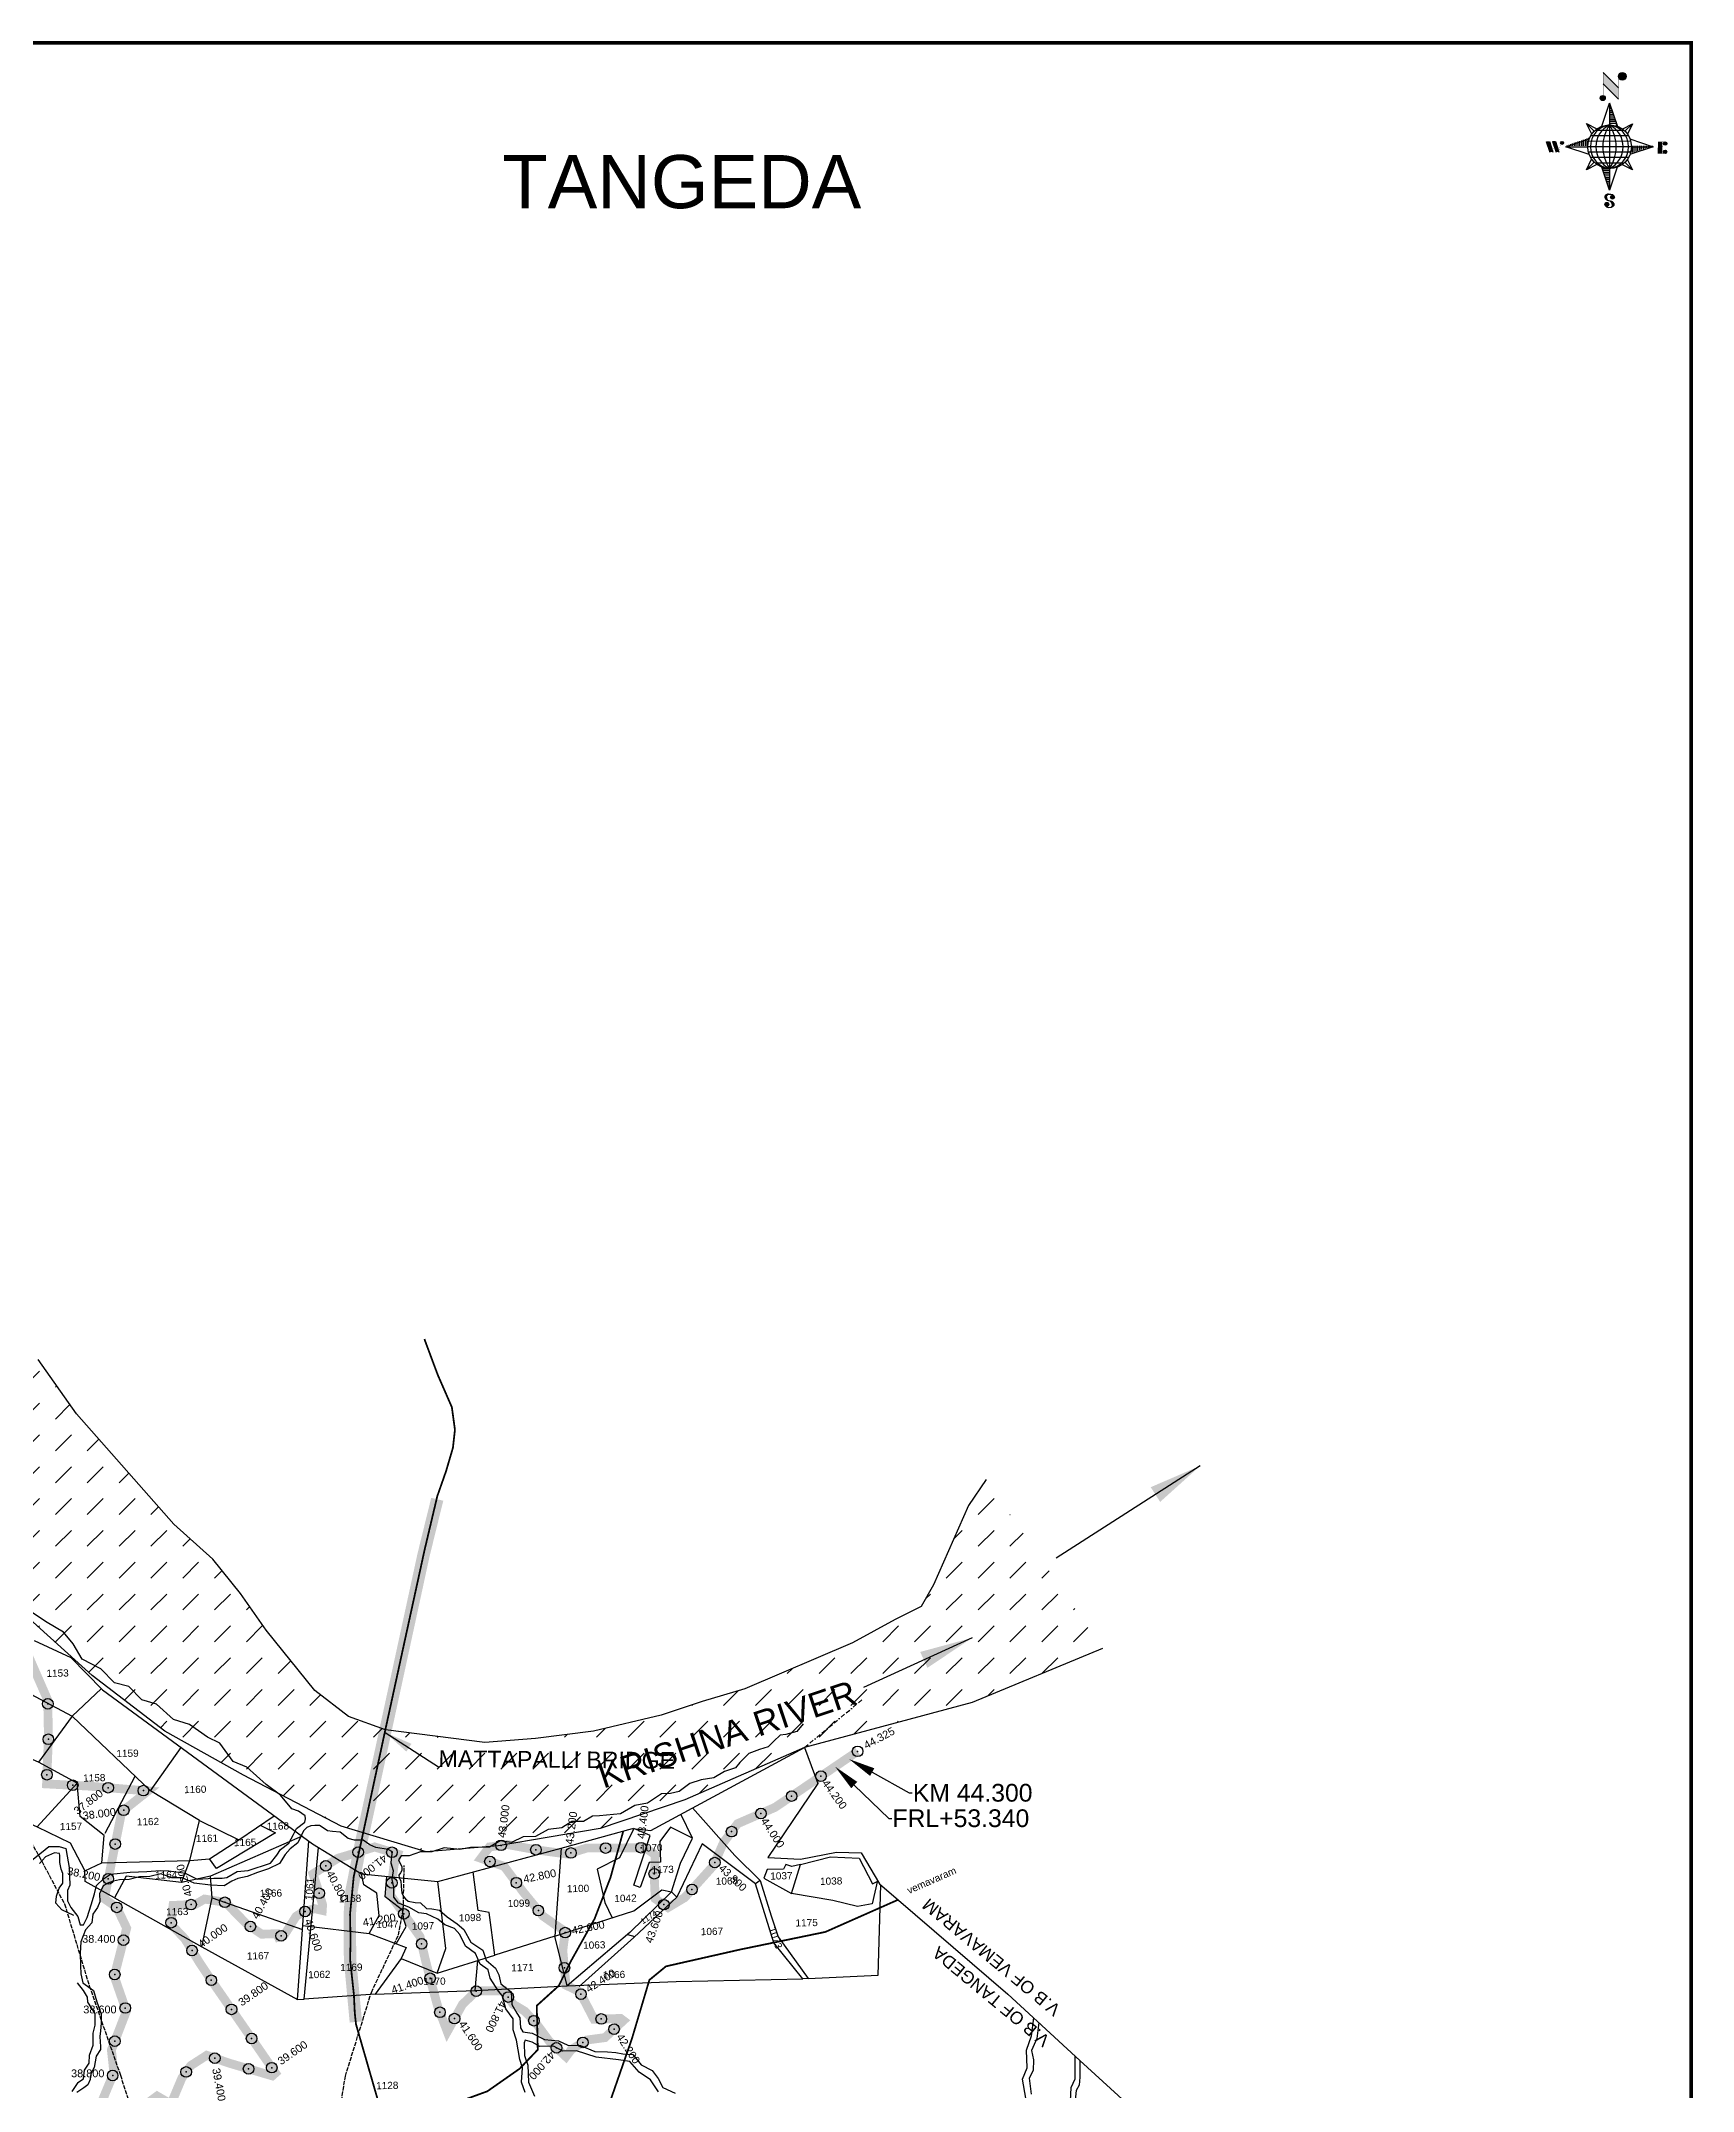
# Model space of a CAD drawing. Header units: millimetres. Extents: x 364796 to 377572, y 1836794 to 1850679.
# Drawn here: x 372909 to 377572, y 1844893 to 1850679 of the extents above; entities that cross this region are included whole.
import ezdxf
from ezdxf import colors
from ezdxf.entities.mleader import LeaderData, LeaderLine
from ezdxf.enums import TextEntityAlignment as Align
from ezdxf.math import Vec2, Vec3

# ---------------------------------------------------------------- set-up
doc = ezdxf.new("R2010")
doc.units = ezdxf.units.MM
doc.header["$PDMODE"] = 32
doc.header["$PDSIZE"] = 30
doc.linetypes.add('ACAD_ISO02W100', pattern=[15, 12, -3])
doc.linetypes.add('BORDER', pattern=[44.45, 12.7, -6.35, 12.7, -6.35, 0, -6.35])
doc.layers.add('BND', color=6, linetype='BORDER', lineweight=30)
for name, color, linetype in [('bord', 1, 'Continuous'), ('CARTTRCK', 31, 'ACAD_ISO02W100'), ('CSMark', 72, 'Continuous'), ('FRL', 3, 'Continuous'), ('NALA', 4, 'Continuous'), ('ROADS', 50, 'Continuous'), ('SY.AREA', 7, 'Continuous'), ('TEXT', 7, 'Continuous')]:
    doc.layers.add(name, color=color, linetype=linetype)
doc.styles.get("Standard").update_dxf_attribs({"font": 'arial.ttf', "height": 2.5})
doc.dimstyles.get("Standard").update_dxf_attribs({"dimtxt": 0.18, "dimasz": 0.18, "dimexe": 0.18, "dimexo": 0.0625, "dimgap": 0.09, "dimtad": 0, "dimtih": 1, "dimtoh": 1, "dimdec": 4, "dimzin": 0, "dimdsep": 46, "dimtxsty": 'Standard', "dimcen": 0.09, "dimadec": 0, "dimazin": 0, "dimtfac": 1, "dimtdec": 4, "dimtofl": 0, "dimtmove": 0, "dimatfit": 3, "dimfxl": 1, "dimtolj": 1, "dimtzin": 0, "dimarcsym": 0})
pattern_1 = [(267.297113149, (-8720374.938, 50637915.138), (10.5367255337, -0.497431438), [])]
pattern_2 = [(357.297113149, (-8720374.938, 50637915.138), (0.497431438, 10.5367255337), [])]

# ---------------------------------------------------------------- blocks, each defined once
blk = doc.blocks.new('*X11')
at = {"color": 0, "linetype": 'Continuous'}
for p, q in [((6321.6, 240.5), (6322.3, 241.2)), ((6321.6, 240.3), (6322.3, 241)), ((6321.6, 240.1), (6322.3, 240.8)), ((6321.6, 239.9), (6322.4, 240.7)), ((6321.6, 239.8), (6322.4, 240.6)), ((6321.6, 239.6), (6322.5, 240.5)), ((6321.6, 239.4), (6322.5, 240.3)), ((6321.6, 239.2), (6322.6, 240.2)), ((6321.7, 239.1), (6322.6, 240.1)), ((6321.8, 240.8), (6322.4, 241.4)), ((6321.8, 239), (6322.7, 240)), ((6321.8, 239), (6322.8, 239.9)), ((6321.9, 238.9), (6322.9, 239.8)), ((6322, 238.8), (6323, 239.7)), ((6322.1, 241.3), (6322.4, 241.6)), ((6322.1, 238.7), (6323.1, 239.6)), ((6322.2, 238.6), (6323.1, 239.6)), ((6322.3, 238.5), (6323.2, 239.5)), ((6322.4, 238.5), (6323.3, 239.4)), ((6322.5, 238.4), (6323.4, 239.3)), ((6322.7, 238.4), (6323.6, 239.3)), ((6322.8, 238.3), (6323.7, 239.2)), ((6322.9, 238.3), (6323.8, 239.1)), ((6323.1, 238.2), (6323.9, 239.1)), ((6323.2, 238.2), (6324, 239)), ((6323.3, 238.2), (6324.2, 239)), ((6323.5, 238.1), (6324.3, 238.9)), ((6323.7, 238.1), (6324.4, 238.9)), ((6323.8, 238.1), (6324.6, 238.8)), ((6324.1, 238.2), (6324.7, 238.8)), ((6324.3, 238.3), (6324.9, 238.8)), ((6324.6, 238.3), (6325.1, 238.8)), ((6324.8, 238.4), (6325.2, 238.8)), ((6325.1, 238.5), (6325.4, 238.8)), ((6325.4, 238.6), (6325.6, 238.8))]:
    blk.add_line(p, q, dxfattribs=at)
blk = doc.blocks.new('*X10')
at = {"color": 0, "linetype": 'Continuous'}
for p, q in [((6324.4, 240.3), (6324.5, 240.4)), ((6324.6, 240.3), (6324.8, 240.5)), ((6324.7, 240.2), (6325, 240.5)), ((6324.8, 240.2), (6325.2, 240.6)), ((6325, 240.1), (6325.5, 240.6)), ((6325.1, 240.1), (6325.6, 240.6)), ((6325.2, 240), (6325.8, 240.6)), ((6325.3, 240), (6326, 240.6)), ((6325.4, 239.9), (6326.1, 240.6)), ((6325.5, 239.8), (6326.2, 240.5)), ((6325.6, 239.8), (6326.3, 240.5)), ((6325.7, 239.7), (6326.5, 240.4)), ((6325.9, 239.6), (6326.6, 240.3)), ((6326, 239.5), (6326.7, 240.3)), ((6326, 239.4), (6326.8, 240.2)), ((6326.1, 239.3), (6327, 240.2)), ((6326.2, 239.3), (6327.1, 240.1)), ((6326.3, 239.2), (6327.1, 240)), ((6326.4, 239.1), (6327.2, 239.9)), ((6326.5, 239), (6327.3, 239.8)), ((6326.5, 238.9), (6327.4, 239.7)), ((6326.6, 238.8), (6327.5, 239.6)), ((6326.7, 238.7), (6327.5, 239.5)), ((6326.8, 238.6), (6327.6, 239.4)), ((6326.8, 238.5), (6327.7, 239.3)), ((6326.8, 236.5), (6327.4, 237)), ((6326.9, 238.3), (6327.8, 239.2)), ((6326.9, 238.2), (6327.9, 239.1)), ((6326.9, 236.8), (6327.6, 237.4)), ((6327, 238.1), (6327.8, 239)), ((6327, 237.9), (6327.8, 238.8)), ((6327, 237.8), (6327.8, 238.6)), ((6327, 237.6), (6327.8, 238.4)), ((6327, 237.4), (6327.8, 238.2)), ((6327, 237.3), (6327.8, 238)), ((6327, 237.1), (6327.8, 237.9))]:
    blk.add_line(p, q, dxfattribs=at)
blk = doc.blocks.new('H')
at = {"layer": 'bord', "extrusion": (0.000427885, 0.004792, 0.999988)}
h = blk.add_hatch(dxfattribs=at)
h.set_pattern_fill('LINE', color=8, scale=84.387686, angle=-2.7029, style=0)
h.set_pattern_definition(pattern_2)
h.paths.add_polyline_path([(-492, 786, -0.090992), (-448, 775), (-486, 912)])
h = blk.add_hatch(dxfattribs=at)
h.set_pattern_fill('LINE', color=8, scale=84.387686, angle=-92.7029, style=0)
h.set_pattern_definition(pattern_1)
h.paths.add_polyline_path([(-625, 665, -0.090992), (-615, 710), (-751, 671)])
h = blk.add_hatch(dxfattribs=at)
h.set_pattern_fill('LINE', color=8, scale=84.387686, angle=-92.7029, style=0)
h.set_pattern_definition(pattern_1)
h.paths.add_polyline_path([(-246, 647), (-372, 653, -0.090992), (-382, 609)])
h = blk.add_hatch(dxfattribs=at)
h.set_pattern_fill('LINE', color=8, scale=84.387686, angle=-2.7029, style=0)
h.set_pattern_definition(pattern_2)
h.paths.add_polyline_path([(-504, 533, -0.090992), (-549, 543), (-510, 406)])
for p, q in [((-516, 1087, -1217), (-432, 994, -1217)), ((-519, 1020, -1217), (-435, 927, -1216)), ((-538, 774, -1216), (-487, 906, -1216)), ((-487, 906, -1216), (-493, 780, -1216)), ((-487, 906, -1216), (-448, 769, -1216)), ((-627, 794, -1216), (-567, 760, -1216)), ((-627, 794, -1216), (-584, 747, -1215)), ((-599, 731, -1215), (-627, 794, -1216)), ((-421, 753, -1216), (-359, 781, -1216)), ((-359, 781, -1216), (-405, 739, -1216)), ((-359, 781, -1216), (-392, 721, -1215)), ((-865, 701, -1215), (-847, 638, -1215)), ((-847, 700, -1215), (-829, 637, -1215)), ((-829, 699, -1215), (-811, 636, -1215)), ((-829, 699, -1215), (-811, 698, -1215)), ((-811, 698, -1215), (-794, 635, -1215)), ((-752, 665, -1215), (-615, 704, -1215)), ((-752, 665, -1215), (-625, 659, -1215)), ((-619, 614, -1215), (-752, 665, -1215)), ((-246, 641, -1215), (-383, 603, -1215)), ((-379, 693, -1215), (-246, 641, -1215)), ((-373, 647, -1215), (-246, 641, -1215)), ((-213, 669, -1215), (-217, 601, -1215)), ((-197, 600, -1215), (-194, 668, -1215)), ((-639, 526, -1214), (-606, 585, -1215)), ((-639, 526, -1214), (-593, 568, -1215)), ((-577, 553, -1215), (-639, 526, -1214)), ((-511, 400, -1214), (-549, 537, -1214)), ((-460, 533, -1215), (-511, 400, -1214)), ((-505, 527, -1214), (-511, 400, -1214)), ((-371, 513, -1214), (-431, 546, -1215)), ((-371, 513, -1214), (-414, 560, -1215)), ((-399, 576, -1215), (-371, 513, -1214))]:
    blk.add_line(p, q, dxfattribs=at)
at = {"layer": 'bord', "color": 8, "linetype": 'ByBlock', "extrusion": (0.000427885, 0.004792, 0.999988)}
for p, q in [((-386, 711, -1215), (-605, 722, -1215)), ((-411, 744, -1216), (-578, 752, -1216)), ((-493, 780, -1216), (-505, 527, -1214)), ((-373, 647, -1215), (-625, 659, -1215)), ((-378, 616, -1215), (-623, 628, -1215)), ((-375, 679, -1215), (-620, 691, -1215)), ((-392, 585, -1215), (-611, 595, -1215)), ((-420, 555, -1215), (-587, 562, -1215))]:
    blk.add_line(p, q, dxfattribs=at)
at = {"layer": 'bord', "extrusion": (0.000427885, 0.004792, 0.999988), "elevation": -1212}
for points, const_width in [([(-522, 960), (-516, 1093)], 1.61), ([(-434, 933), (-428, 1066)], 1.61), ([(-870, 707), (-846, 706)], 0.642), ([(-829, 643), (-855, 644)], 0.642), ([(-829, 643), (-821, 678)], 0.642), ([(-811, 642), (-784, 641)], 0.642), ([(-793, 641), (-782, 694)], 0.642), ([(-177, 605), (-226, 607)], 0.706), ([(-223, 676), (-174, 673)], 0.706), ([(-195, 645), (-185, 644)], 0.706)]:
    blk.add_lwpolyline(points, dxfattribs=dict(at, const_width=const_width))
for points, const_width in [([(-414, 1073, 1), (-398, 1058, 1)], 22.3), ([(-530, 950, 1), (-520, 939, 1)], 14.8), ([(-776, 697, 1), (-769, 690, 1)], 8.9), ([(-180, 618, 1), (-173, 611, 1)], 9.79), ([(-178, 667, 1), (-171, 660, 1)], 9.79), ([(-490, 362, 1), (-498, 369, 1)], 11.1), ([(-525, 322, 1), (-533, 329, 1)], 11.1)]:
    blk.add_lwpolyline(points, format="xyb", close=True, dxfattribs=dict(at, const_width=const_width))
for points in [[(-537, 317), (-531, 310), (-520, 307), (-505, 307), (-494, 310), (-486, 318), (-487, 326), (-491, 333), (-494, 336), (-503, 341), (-522, 347), (-530, 352), (-534, 355), (-537, 363), (-537, 373), (-530, 381), (-520, 384), (-504, 384), (-493, 380), (-487, 373)], [(-522, 348), (-526, 354), (-528, 361), (-528, 371), (-526, 375), (-521, 381), (-515, 384)], [(-505, 307), (-499, 312), (-497, 319), (-497, 327), (-501, 335), (-509, 343)]]:
    blk.add_lwpolyline(points, dxfattribs=at)
at = {"layer": 'bord', "extrusion": (0.000427885, 0.004792, 0.999988)}
for centre, radius in [((-406, 1065, -1212), 22.3), ((-525, 944, -1212), 14.8), ((-498, 659, -1212), 127), ((-773, 694, -1212), 8.9), ((-177, 615, -1212), 9.79), ((-174, 663, -1212), 9.79), ((-494, 365, -1212), 11.1), ((-529, 325, -1212), 11.1)]:
    blk.add_circle(centre, radius, dxfattribs=at)
at = {"layer": 'bord', "color": 8, "linetype": 'ByBlock', "extrusion": (0.000427885, 0.004792, 0.999988)}
for centre, radius, start, end in [((-482, 658, -1212), 128, 94.9254, 259.6691), ((-437, 656, -1212), 141, 113.2864, 241.308), ((-316, 651, -1212), 222, 142.5892, 212.0053), ((-560, 662, -1212), 141, 293.2864, 61.308), ((-681, 668, -1212), 222, 322.5892, 32.0053), ((-515, 660, -1212), 128, 274.9254, 79.6691)]:
    blk.add_arc(centre, radius, start, end, dxfattribs=at)
at = {"layer": 'bord', "extrusion": (0.000427885, 0.004792, 0.999988)}
for points in [[(-516, 1093, -1212), (-431, 1000, -1212), (-519, 1026, -1212), (-434, 933, -1212)], [(-864, 707, -1212), (-846, 706, -1212), (-846, 644, -1212), (-829, 643, -1212)], [(-829, 705, -1212), (-811, 704, -1212), (-811, 642, -1212), (-793, 641, -1212)], [(-193, 674, -1212), (-197, 606, -1212), (-213, 675, -1212), (-216, 607, -1212)]]:
    blk.add_solid(points, dxfattribs=at)
at = {"layer": 'bord', "extrusion": (0.000427885, 0.004792, 0.999988), "xscale": 7.977342409717546, "yscale": 7.977342408231451, "zscale": 7.977342408476333, "rotation": 138.0840426661453}
for name, p in [('*X10', (38301, -31929, -1212)), ('*X11', (38314, -31951, -1212))]:
    blk.add_blockref(name, p, dxfattribs=at)

msp = doc.modelspace()

# ---------------------------------------------------------------- hatches: boundary and pattern name
h = msp.add_hatch()
h.set_pattern_fill('DASH,_O', color=4, scale=20, angle=45)
h.set_pattern_definition([(45, (0, 0), (7e-15, 89.8025612), [63.5, -63.5])])
h.paths.add_polyline_path([(368928.9, 1850248.2), (369074.7, 1849883.1), (369389.2, 1850008.7), (369588.7, 1850036.9), (369888.9, 1850054.2), (370056.2, 1850015.8), (370500.8, 1849986.4), (370760.6, 1849858.5), (370998.4, 1849726.3), (371143.5, 1849582), (371265.2, 1849377), (371303, 1849010.8), (371440.3, 1848548.1), (371518.2, 1848014), (371609.4, 1847658), (371832.6, 1847472.2), (372158.3, 1847071.2), (372338.4, 1846857.5), (372543.7, 1846547.9), (372690.6, 1846393.3), (373054, 1846066.4), (373259, 1845909.1), (373481, 1845784.8), (373756.3, 1845640.9), (373996.6, 1845568.4), (374200, 1845585.5), (374487.4, 1845634.4), (374726.7, 1845715.3), (375064.6, 1845862.9), (375537.5, 1845990.1), (375905.4, 1846141.8), (375577, 1846618.8), (375526.7, 1846545.7), (375428.1, 1846321.7), (375393.9, 1846260.6), (375319.8, 1846223.6), (375200.2, 1846158.1), (374896.2, 1846028.1), (374775.1, 1845992.5), (374659.8, 1845954.1), (374468.6, 1845908.4), (374304.7, 1845888.5), (374162.3, 1845877.1), (373881.3, 1845912.8), (373777.3, 1845949.8), (373681.8, 1846023.8), (373544.8, 1846193.8), (373472.2, 1846297.7), (373393.8, 1846394.5), (373284.1, 1846492.6), (373009.7, 1846804.4), (372901.1, 1846958.2), (372766.8, 1847192.8), (372656.1, 1847372.7), (372613, 1847438), (372539.3, 1847503.3), (372387.6, 1847604.7), (372217.7, 1847744.1), (372034, 1847883.4), (371929.6, 1847980.7), (371828.7, 1848173.2), (371715.3, 1848396.9), (371643.8, 1848678.5), (371591.1, 1848840), (371456.5, 1849263.5), (371414.2, 1849498.9), (371312, 1849769.7), (371239, 1849918.9), (371024.5, 1850114.1), (370792.3, 1850318.7), (370617, 1850424.1), (370453.2, 1850451.6), (370045.9, 1850438.7), (369901.1, 1850435.9), (369863.2, 1850432), (369636.1, 1850417.2), (369473.7, 1850396.9), (369263.9, 1850383.4), (369125.1, 1850352.9), (368996.5, 1850292.1)])

# ---------------------------------------------------------------- linework, layer by layer
for points, const_width in [([(364800.9, 1850674), (377567.1, 1850674), (377567.1, 1836799.2), (364800.9, 1836799.2)], 10), ([(377567.1, 1850674), (377085.8, 1850674), (377085.8, 1850151), (377567.1, 1850151)], 0.394)]:
    msp.add_lwpolyline(points, close=True, dxfattribs=dict(const_width=const_width))
at = {"color": 4}
for points in [[(375577, 1846618.8), (375577, 1846618.8), (375526.7, 1846545.7), (375428.1, 1846321.7), (375393.9, 1846260.6), (375319.8, 1846223.6), (375200.2, 1846158.1), (374896.2, 1846028.1), (374775.1, 1845992.5), (374659.8, 1845954.1), (374468.6, 1845908.4), (374304.7, 1845888.5), (374162.3, 1845877.1), (373881.3, 1845912.8), (373777.3, 1845949.8), (373681.8, 1846023.8), (373544.8, 1846193.8), (373472.2, 1846297.7), (373393.8, 1846394.5), (373284.1, 1846492.6), (373009.7, 1846804.4), (372901.1, 1846958.2)], [(375905.4, 1846141.8), (375537.5, 1845990.1), (375064.6, 1845862.9), (374726.7, 1845715.3), (374487.4, 1845634.4), (374200, 1845585.5), (373996.6, 1845568.4), (373756.3, 1845640.9), (373481, 1845784.8), (373259, 1845909.1), (373054, 1846066.4), (372690.6, 1846393.3)]]:
    msp.add_lwpolyline(points, dxfattribs=at)
at = {"linetype": 'Continuous', "const_width": 35}
msp.add_lwpolyline([(373798, 1845088.1), (373781.6, 1845263.5), (373780.7, 1845391.1), (373785.7, 1845457.8), (373809.5, 1845578.8), (373989.1, 1846406.5), (374027.7, 1846563.3)], dxfattribs=at)
for p in [(372928.4, 1845985.9), (372930, 1845885.9), (375214.2, 1845851.9), (372926, 1845786), (372998.9, 1845756.2), (373098.7, 1845749.3), (373198.3, 1845741), (375110.7, 1845781.7), (373142.7, 1845685.6), (375028, 1845725.6), (374858.6, 1845625.3), (374941.4, 1845676.5), (373118.8, 1845590.2), (373804.4, 1845567.5), (373899.9, 1845567), (374207.8, 1845586.6), (374306.3, 1845574.2), (374405, 1845565.1), (374502.9, 1845579), (374602.9, 1845579.9), (373713.1, 1845528.7), (374176.4, 1845541.1), (374640.2, 1845506.4), (374811, 1845538), (373099.2, 1845492.1), (373694.3, 1845451.3), (373899.4, 1845480.9), (374250.9, 1845481.2), (374746.7, 1845462), (373123.1, 1845411.5), (373332.9, 1845419.4), (373428.2, 1845426), (373654.5, 1845400), (373933.2, 1845393.4), (374313, 1845402.8), (374667.2, 1845419.2), (373276.5, 1845368.3), (373500.4, 1845357.6), (374388.6, 1845340.3), (373142.2, 1845318.9), (373335.6, 1845289.8), (373587.2, 1845331.2), (373983.7, 1845308.6), (373117.3, 1845222.1), (374386.5, 1845241), (373390, 1845205.9), (374007.5, 1845211.4), (374137.8, 1845174.9), (374433.4, 1845166.4), (373147.1, 1845127.5), (373446.9, 1845123.7), (374035.3, 1845115.4), (374228.1, 1845158.4), (374076.4, 1845097.5), (374300.5, 1845091.6), (374490.6, 1845096.6), (374526.8, 1845067.8), (373117.7, 1845034.1), (373400, 1844986), (373503.8, 1845041.5), (374364.3, 1845015), (374438.5, 1845030.4), (373111.6, 1844936.9), (373319.1, 1844947), (373495.2, 1844955.7), (373560.6, 1844959.1)]:
    msp.add_point(p)
at = {"layer": 'BND', "linetype": 'ByBlock'}
msp.add_lwpolyline([(372890, 1846165.1), (372993.1, 1846116.9), (373083.3, 1846025.9), (373675.6, 1845590.6), (373813.7, 1845505.8), (374029, 1845484.9), (374377.3, 1845578.8), (374578.8, 1845634.4), (374630.4, 1845628.6), (375064.6, 1845862.9), (375102, 1845761), (374961.2, 1845552.1), (375053.4, 1845547.3), (375154.9, 1845567.4), (375224.2, 1845565), (375275.8, 1845478.4), (375638.5, 1845166.8), (375841.7, 1844979.5), (376036.2, 1844801.1)], dxfattribs=at)
at = {"layer": 'BND'}
msp.add_lwpolyline([(375064.6, 1845862.9), (375226.1, 1845997)], dxfattribs=at)
at = {"layer": 'CARTTRCK'}
for points in [[(371850.6, 1847405), (371808.2, 1847349), (371744.2, 1847238.4), (371751.3, 1847150), (371781.8, 1847007.5), (371866.8, 1846803.5), (371989.8, 1846642.6), (372118.8, 1846521.1), (372246.4, 1846384.2), (372368.7, 1846255.8), (372498.6, 1846121.1), (372602, 1846000.7), (372690.3, 1845864.7), (372820.3, 1845700.6), (372904.3, 1845554.9), (372975.5, 1845421.8), (373045.5, 1845189.9), (373133.3, 1844938.4), (373186.5, 1844772.6), (373227.2, 1844707), (373286.8, 1844638.5), (373306.3, 1844526.4)], [(373606.3, 1844404.8), (373637.1, 1844475.4), (373685.4, 1844677.6), (373750.5, 1844820.5), (373768.3, 1844935.1), (373841.7, 1845171.6), (373918.2, 1845333.5), (373931.9, 1845405.4), (373934.3, 1845529.9)]]:
    msp.add_lwpolyline(points, dxfattribs=at)
at = {"layer": 'FRL', "color": 84}
for points in [[(372865.9, 1846139.1, 25, 25, 0), (372928.2, 1845996.8, 25, 25, 0), (372930.3, 1845893.5, 25, 25, 0), (372925, 1845760, 25, 25, 0), (373041, 1845754, 25, 25, 0), (373211, 1845740, 25, 25, 0), (373137, 1845681, 25, 25, 0), (373088, 1845436, 25, 25, 0), (373123.1, 1845411.5, 25, 25, 0), (373151, 1845353, 25, 25, 0), (373116, 1845217, 25, 25, 0), (373150.3, 1845118.5, 25, 25, 0), (373108, 1845009, 25, 25, 0), (373115, 1844945, 25, 25, 0), (373068, 1844832, 25, 25, 0)], [(373281, 1844868, 25, 25, 0), (373307, 1844930, 25, 25, 0), (373332, 1844965, 25, 25, 0), (373377, 1844994, 25, 25, 0), (373440, 1844972, 25, 25, 0), (373562, 1844936, 25, 25, 0), (373571, 1844944, 25, 25, 0), (373489, 1845063, 25, 25, 0), (373394, 1845200, 25, 25, 0), (373359, 1845252, 25, 25, 0), (373315, 1845323, 25, 25, 0), (373276, 1845364, 25, 25, 0), (373282, 1845417, 25, 25, 0), (373345, 1845420, 25, 25, 0), (373371, 1845435, 25, 25, 0), (373430, 1845425.7, 25, 25, 0), (373488.6, 1845365.6, 25, 25, 0), (373532, 1845336, 25, 25, 0), (373575, 1845337, 25, 25, 0), (373579, 1845328, 25, 25, 0), (373597, 1845335, 25, 25, 0), (373629, 1845386, 25, 25, 0), (373648, 1845398, 25, 25, 0), (373681, 1845408, 25, 25, 0), (373703, 1845403, 25, 25, 0), (373704, 1845419, 25, 25, 0), (373689, 1845469, 25, 25, 0), (373677, 1845506, 25, 25, 0), (373747, 1845550, 25, 25, 0), (373774, 1845558, 25, 25, 0), (373851, 1845582, 25, 25, 0), (373916, 1845562, 25, 25, 0), (373906, 1845532, 25, 25, 0), (373895, 1845447, 25, 25, 0), (373979, 1845329, 25, 25, 0), (373994, 1845264, 25, 25, 0), (374013, 1845190, 25, 25, 0), (374029, 1845132, 25, 25, 0), (374056, 1845061, 25, 25, 0), (374099, 1845138, 25, 25, 0), (374139, 1845176, 25, 25, 0), (374216, 1845176, 25, 25, 0), (374242, 1845138, 25, 25, 0), (374274, 1845119, 25, 25, 0), (374304, 1845088, 25, 25, 0), (374343, 1845035, 25, 25, 0), (374391, 1844990, 25, 25, 0), (374406, 1845010, 25, 25, 0), (374449, 1845037, 25, 25, 0), (374501, 1845044, 25, 25, 0), (374553, 1845092, 25, 25, 0), (374545, 1845098, 25, 25, 0), (374470, 1845096, 25, 25, 0), (374430, 1845173, 25, 25, 0), (374391, 1845192, 25, 25, 0), (374382, 1845290, 25, 25, 0), (374389, 1845343, 25, 25, 0), (374326, 1845387, 25, 25, 0), (374271, 1845454, 25, 25, 0), (374217, 1845527, 25, 25, 0), (374151, 1845550, 25, 25, 0), (374175, 1845582, 25, 25, 0), (374225, 1845589, 25, 25, 0), (374313, 1845573, 25, 25, 0), (374395, 1845562, 25, 25, 0), (374450, 1845579, 25, 25, 0), (374530, 1845579, 25, 25, 0), (374614, 1845580, 25, 25, 0), (374643, 1845560, 25, 25, 0), (374640, 1845502, 25, 25, 0), (374643, 1845436, 25, 25, 0), (374679, 1845411, 25, 25, 0), (374726, 1845439, 25, 25, 0), (374807, 1845529, 25, 25, 0), (374836, 1845595, 25, 25, 0), (374875.4, 1845647.7, 25, 25, 0), (374981.3, 1845693.9, 25, 25, 0), (375110.7, 1845781.7, 25, 25, 0), (375214.2, 1845851.9, 0, 0, 0)], [(373207, 1844857, 25, 25, 0), (373237, 1844879, 25, 25, 0), (373268, 1844861, 25, 25, 0)]]:
    msp.add_lwpolyline(points, format="xyseb", dxfattribs=at)
at = {"layer": 'NALA'}
for points in [[(372883.1, 1845544.9), (372910.6, 1845566.5), (372931.2, 1845583.6), (372960.1, 1845583.4), (372979.5, 1845577.7), (372982.7, 1845555.9), (372988.6, 1845524.5), (372990.7, 1845473.8), (372984, 1845459.6), (372984.4, 1845442.2), (372983.8, 1845429.9), (372993.8, 1845410.9), (373012.8, 1845385.9), (373019.4, 1845362.4), (373029.1, 1845361.8), (373040, 1845383), (373050.6, 1845419.1), (373060.4, 1845450), (373066, 1845472.9), (373085.7, 1845491.7), (373105.6, 1845505.3), (373160.6, 1845510.9), (373207.9, 1845512.8), (373245.5, 1845515.4), (373270.1, 1845514.2), (373298.2, 1845510.5), (373316.6, 1845508.3), (373350.3, 1845491.5), (373396.7, 1845493.5), (373420.3, 1845494), (373433.4, 1845496), (373462.8, 1845512.4), (373494.3, 1845515.8), (373557.5, 1845536.6), (373574.5, 1845558.9), (373585.6, 1845574.9), (373608.8, 1845592.9), (373622.3, 1845616.8), (373630.7, 1845634.5), (373653.9, 1845651.7), (373655.5, 1845661.3), (373655.3, 1845670.1), (373635.7, 1845682.8), (373617.2, 1845689.4), (373585.6, 1845728), (373544.4, 1845758.3), (373490.7, 1845807), (373451.8, 1845823.6), (373413.9, 1845875.3), (373379.3, 1845892), (373328.6, 1845927.6), (373283.6, 1845941.5), (373235.3, 1845985), (373193.9, 1845997.2), (373157.5, 1846034.7), (373117, 1846045.1), (373078.4, 1846084.5), (373025.3, 1846112.2), (372999.8, 1846155.4), (372972.7, 1846188), (372926.6, 1846215.9), (372882.1, 1846244.6)], [(375060.1, 1845930), (375042.9, 1845907.7), (375011.9, 1845899.2), (374995.2, 1845897.8), (374977.9, 1845880.3), (374961.6, 1845864.3), (374936.8, 1845857), (374906.9, 1845845.9), (374882, 1845820.4), (374869.8, 1845805.6), (374838.8, 1845795), (374808, 1845777.1), (374772.7, 1845771.7), (374740.4, 1845760.7), (374710.2, 1845738.2), (374686.4, 1845733), (374660.9, 1845731.9), (374621.4, 1845706), (374585.2, 1845699.5), (374545.1, 1845675.7), (374485.9, 1845670.2), (374466.2, 1845669.1), (374440.6, 1845653.9), (374407.3, 1845653.7), (374379.5, 1845636.4), (374341.1, 1845631.4), (374305.2, 1845611.3), (374269.8, 1845610.5), (374237.4, 1845594.2), (374205, 1845599.2), (374175.2, 1845581.9), (374121.1, 1845580.7), (374091.6, 1845575.3), (374046.8, 1845579.4), (374012.7, 1845568.7), (373980.5, 1845568), (373948.4, 1845557.4), (373926.1, 1845556.9), (373918.5, 1845545.8), (373924, 1845533.4), (373927.3, 1845526.8), (373927.5, 1845515.8), (373923.5, 1845509), (373919, 1845502.1), (373920.2, 1845494.9), (373925, 1845486.7), (373925.4, 1845471.6), (373927.4, 1845451.4), (373932.3, 1845442.1), (373937.7, 1845435.5), (373945.6, 1845429.4), (373964.9, 1845425.7), (373980.1, 1845424.5), (373997.1, 1845408.7), (374012.2, 1845407), (374034.1, 1845403.9), (374055.6, 1845384.7), (374083.6, 1845365.5), (374102.7, 1845349.3), (374122.8, 1845313.4), (374156.1, 1845290.7), (374165.6, 1845262.4), (374192.1, 1845240.1), (374201.9, 1845221.6), (374207.6, 1845196.2), (374235.9, 1845173.6), (374237.8, 1845137.8), (374251.9, 1845112.6), (374260.5, 1845099.8), (374262.7, 1845071.8), (374269.7, 1845060), (374295.8, 1845056.4), (374330, 1845038.4), (374370.2, 1845035.2), (374396.5, 1845022.3), (374432.4, 1845021.5), (374472.7, 1845004.9), (374508.1, 1845004.2), (374531.6, 1845001.6), (374551.4, 1844997.8), (374580.1, 1844995.9), (374603.6, 1844966.8), (374634.7, 1844951.4), (374651.3, 1844928.3), (374664.4, 1844903.2), (374699.1, 1844887.3)], [(374276.2, 1844889.1), (374265.4, 1844918.2), (374268.6, 1844958.3), (374260.4, 1844981.9), (374251.5, 1845036.3), (374242.2, 1845066), (374241.5, 1845097.4), (374221.6, 1845124.8), (374211.2, 1845162.6), (374200.2, 1845175), (374177.5, 1845211.9), (374171.4, 1845235.1), (374148.8, 1845251.3), (374135.4, 1845280.9), (374107, 1845302.5), (374091.6, 1845334.6), (374076.5, 1845352), (374048.9, 1845362), (374029.8, 1845377.8), (373997.3, 1845393.6), (373975.4, 1845396.1), (373947.7, 1845411.7), (373918, 1845423.2), (373905.4, 1845440.7), (373905.3, 1845468.5), (373900.3, 1845490.2), (373903.8, 1845514.6), (373897.7, 1845536.3), (373898.4, 1845548.9), (373901.4, 1845568), (373889.6, 1845575.3), (373854.5, 1845580.1), (373837.6, 1845587.9), (373819, 1845601.6), (373793.7, 1845601), (373775.8, 1845606.2), (373753.6, 1845624), (373731.8, 1845626), (373718.1, 1845627.2), (373708.8, 1845634.1), (373695.4, 1845642.4), (373682.2, 1845642.6), (373671.1, 1845641.3), (373660, 1845636.5), (373650.6, 1845627.2), (373633.8, 1845593.9), (373612.4, 1845577.2), (373598.1, 1845560.6), (373582.9, 1845535.5), (373551.8, 1845520.6), (373520.1, 1845509.7), (373491.4, 1845499), (373464.7, 1845493.3), (373448.1, 1845485.8), (373426.1, 1845472.7), (373387.6, 1845473.8), (373341.8, 1845479.9), (373308.1, 1845495.3), (373278.2, 1845495.1), (373247.6, 1845506.1), (373216.3, 1845498.3), (373187.4, 1845497.6), (373157.7, 1845490.4), (373130.8, 1845488.8), (373114.1, 1845485.8), (373099.6, 1845480.4), (373084.5, 1845472), (373074.4, 1845449.5), (373074.9, 1845427.2), (373069.2, 1845410.9), (373055.9, 1845392.3), (373052.7, 1845367.6), (373034.9, 1845347.9), (373021.5, 1845314.7), (373019.7, 1845282.7), (373021, 1845246.3), (373021.5, 1845224), (373027.1, 1845198.3), (373057, 1845176.8), (373066.9, 1845144.6), (373078.8, 1845111.4), (373079.4, 1845085.6), (373076.9, 1845062.2), (373075.6, 1845048.5), (373076, 1845030.8), (373077.3, 1845019.7), (373077.5, 1845010.5), (373065.3, 1844991.5), (373058.9, 1844959.6), (373049.7, 1844941.6), (373048, 1844925.4), (373041.2, 1844910.5), (373029.8, 1844902.2), (373010.3, 1844888.6)], [(373002.1, 1845388.4), (372968.5, 1845404.3), (372951.4, 1845423.1), (372952.7, 1845443.3), (372960.1, 1845465.3), (372971.2, 1845479.6), (372970.8, 1845495.3), (372970.6, 1845507.6), (372965.9, 1845518.9), (372962, 1845538), (372962.4, 1845558.2), (372961.4, 1845563.4), (372947.3, 1845565.7), (372922.2, 1845553.8), (372905.1, 1845535)], [(373012.8, 1844917.7), (373029.2, 1844927.7), (373032.2, 1844952.3), (373044.9, 1844971.8), (373046.1, 1844994.6), (373056.9, 1845022.8), (373056.1, 1845056.1), (373062.6, 1845079), (373061.9, 1845112.2), (373041, 1845144.1), (373040.7, 1845158.1), (373028.9, 1845177.1), (373012.6, 1845198.6)], [(375689.1, 1844872.7), (375679.4, 1844927), (375692.8, 1844958.4), (375690.8, 1845008.6), (375704.9, 1845049.3), (375711.5, 1845099.5)], [(375725.2, 1845086.9), (375720.2, 1845041.2), (375704.9, 1845007.9), (375710.2, 1844981.7), (375710, 1844950.7), (375698.2, 1844929.8), (375703.9, 1844884.8)], [(374652.6, 1844890.8), (374629.2, 1844925.1), (374597.7, 1844946.9), (374571.6, 1844976.4), (374539.5, 1844981.4), (374476.7, 1844988.9), (374420.8, 1845006.5), (374382.2, 1845005.6), (374355.5, 1845020.1), (374317, 1845019.2), (374296, 1845030.9), (374276.1, 1845037.1), (374273.4, 1845029.5), (374274.2, 1844993.8), (374283.3, 1844965.8), (374285.4, 1844917.9), (374302.2, 1844878.8)], [(375815.5, 1844864.5), (375816.5, 1844903.1), (375828.2, 1844927.8), (375828.3, 1844967.3), (375828.6, 1844991.6)], [(375841.7, 1844979.5), (375841.3, 1844931.9), (375839.9, 1844910.2), (375830.8, 1844895), (375827, 1844858.2)], [(373012.8, 1844917.7), (372996.4, 1844892.3)]]:
    msp.add_lwpolyline(points, dxfattribs=at)
at = {"layer": 'ROADS', "color": 40, "const_width": 5}
for points in [[(373861.6, 1844862.2), (373798.4, 1845081.5), (373794.9, 1845113.6), (373792.4, 1845165.2), (373781.7, 1845264.5), (373783, 1845317.8), (373781.5, 1845391.9), (373791.8, 1845497.4), (373818.6, 1845622.2), (373880.5, 1845909.5), (373934.8, 1846158.8), (373991.8, 1846419.8), (374027.8, 1846572.1), (374052.6, 1846642.8), (374071.9, 1846708.4), (374077.6, 1846759.6), (374068.9, 1846823.3), (374029.1, 1846914.4), (373991.4, 1847015.5)], [(373861.6, 1844862.2), (373798.4, 1845081.5), (373794.9, 1845113.6), (373792.4, 1845165.2), (373781.7, 1845264.5), (373783, 1845317.8), (373781.5, 1845391.9), (373791.8, 1845497.4), (373818.6, 1845622.2), (373880.5, 1845909.5), (373934.8, 1846158.8), (373991.8, 1846419.8), (374027.8, 1846572.1), (374052.6, 1846642.8), (374071.9, 1846708.4), (374077.6, 1846759.6), (374068.9, 1846823.3), (374029.1, 1846914.4), (373991.4, 1847015.5)], [(374552.9, 1845627.3), (374516.8, 1845496.1), (374471.7, 1845379.2), (374406.1, 1845261.8), (374370.4, 1845190), (374308.6, 1845134.1), (374311.4, 1845009.8), (374259.7, 1844955.8), (374169, 1844892.4), (374079.3, 1844859.7), (373972.8, 1844741.4), (373884, 1844669.5), (373808.9, 1844504.3), (373717.1, 1844263.6), (373659.7, 1844085.1), (373662.8, 1844017.9)], [(374025.1, 1843610.2), (374079.2, 1843783.6), (374154.9, 1843984.7), (374192.4, 1844060.5), (374212, 1844173.4), (374306.4, 1844301.7), (374407.8, 1844523.6), (374480.8, 1844763.8), (374577, 1845040.4), (374626.4, 1845206.6), (374673.3, 1845245.1), (374882, 1845292.4), (375123.1, 1845342.2), (375328.6, 1845433.1)]]:
    msp.add_lwpolyline(points, dxfattribs=at)
at = {"layer": 'SY.AREA'}
for points in [[(372512.8, 1845813.5), (372698.1, 1845729.4), (372836.5, 1845850.5), (372662.4, 1845970.9), (372776.5, 1846071.2), (372834.3, 1846037.5), (372997.4, 1845951.2), (372902.3, 1845821), (372836.5, 1845850.5)], [(372997.4, 1845951.2), (373079.9, 1846029.4)], [(372997.4, 1845951.2), (373218.1, 1845740.3), (373304.9, 1845863)], [(372698.1, 1845729.4), (372898.7, 1845638.6), (373011, 1845762.1), (372902.3, 1845821)], [(372898.7, 1845638.6), (372991.8, 1845593.7), (373032.6, 1845514.6), (373081.1, 1845537.7), (373087.4, 1845614.8), (373020.1, 1845668.3), (373011, 1845762.1)], [(373090.8, 1845620.8), (373174.7, 1845781.7)], [(373081.1, 1845537.7), (373329.1, 1845544.2), (373356.8, 1845657), (373218.1, 1845740.3)], [(373356.8, 1845657), (373467.5, 1845602), (373567.1, 1845670.3)], [(373527.8, 1845643.3), (373570.8, 1845621.6), (373404.5, 1845521.4), (373385.2, 1845548.3)], [(374748.6, 1845607.1), (374686.5, 1845637.5), (374656.2, 1845597.6), (374657.5, 1845539.1), (374625.7, 1845538.4), (374600.6, 1845467.5), (374582.7, 1845473.8), (374628.4, 1845614), (374582.4, 1845634), (374542.4, 1845551.3), (374479.4, 1845519.5), (374500.8, 1845425.3), (374521.6, 1845382.3)], [(374703.5, 1845440.8), (374688.8, 1845455.2), (374713.9, 1845535.9), (374748.6, 1845607.1), (374715.2, 1845674.4)], [(374748.5, 1845692.4), (374867.6, 1845557.9), (374938.8, 1845487), (374925.8, 1845478.1)], [(373646, 1845612.3), (373387.7, 1845499.5), (373306, 1845481.8), (373329.1, 1845544.2)], [(373329.1, 1845544.2), (373385.2, 1845548.3), (373467.5, 1845602)], [(373363.6, 1845299.7), (373633.4, 1845151.8), (373665.2, 1845598.2)], [(373633.4, 1845151.8), (373652.1, 1845152.2), (373692.2, 1845580.4)], [(374377.3, 1845578.8), (374359.3, 1845330.4), (374582.6, 1845401.8), (374662, 1845460.6), (374688.8, 1845455.2), (374571.3, 1845340.8), (374394.3, 1845189.8), (374701.9, 1845202.1), (375059.2, 1845210.2), (374977.7, 1845311.3), (374925.8, 1845478.1), (374775.7, 1845591.2), (374703.5, 1845440.8), (374582.3, 1845326.3), (374428.2, 1845188.5)], [(375270.3, 1845487.6), (375255, 1845421.9), (375213.7, 1845413.6), (375144.4, 1845431.3), (375027.6, 1845450.9), (375053.2, 1845532.9), (375028.1, 1845527.1), (375011.7, 1845532.7), (375004.6, 1845519.2), (374958.7, 1845518.2), (374949.6, 1845494.3), (375027.6, 1845450.9)], [(375053.2, 1845532.9), (375137.2, 1845554), (375218.8, 1845550.7), (375256, 1845478.2), (375269.5, 1845484.2)], [(373306, 1845481.8), (373150.1, 1845499.9), (373116.9, 1845438.7), (373033.8, 1845484.3), (373032.6, 1845514.6)], [(373116.9, 1845438.7), (373363.6, 1845299.7), (373392.2, 1845438.5), (373387.7, 1845499.5)], [(373648.3, 1845360.7), (373835.1, 1845337.6), (373864.2, 1845388.7), (373857.1, 1845451.8), (373820.5, 1845475.4), (373813.7, 1845505.8)], [(373911.9, 1845308.7), (373939.9, 1845357.1), (373933, 1845377.2), (373929.6, 1845403.9), (373880.8, 1845441.5), (373885.2, 1845498.9)], [(373926, 1845267.7), (374027.7, 1845226.3), (374052, 1845295), (374029, 1845484.9)], [(374027.7, 1845226.3), (374190, 1845276.9), (374174.3, 1845397.4), (374142.8, 1845403.1), (374128.8, 1845511.8)], [(374938.8, 1845487), (374970, 1845387.7), (374990.1, 1845328.5), (375075, 1845211.2), (375059.2, 1845210.2)], [(375075, 1845211.2), (375271.9, 1845220.1), (375279.3, 1845475.4)], [(373392.2, 1845438.5), (373647.5, 1845349)], [(373835.1, 1845337.6), (373939.7, 1845298.3), (373926, 1845267.7), (373852, 1845166.8), (373652.1, 1845152.2)], [(374134.5, 1845177.3), (374394.3, 1845189.8), (374359.3, 1845330.4), (374190, 1845276.9)], [(374564.5, 1845335), (374585.1, 1845328.9)], [(373852, 1845166.8), (374134.5, 1845177.3), (374141.8, 1845261.9)]]:
    msp.add_lwpolyline(points, dxfattribs=at)

# ---------------------------------------------------------------- block references
at = {"xscale": 0.4850160228740342, "yscale": 0.4850160228088498, "zscale": 0.485016022917257, "rotation": 2.579586867226417}
msp.add_blockref('H', (377592.4, 1850074.9, 589), dxfattribs=at)

# ---------------------------------------------------------------- texts
at = {"layer": 'CSMark', "color": 1}
for s, rotation, p in [('44.325', 28.40016, (375316.4, 1845911.9)), ('44.200', 306.27515, (375177, 1845692.5)), ('37.800', 37.74272, (373080.2, 1845737.9)), ('43.000', 82.58287, (374221.2, 1845701.1)), ('43.400', 83.30202, (374613.5, 1845698.6)), ('38.000', 7.28817, (373120.3, 1845681.8)), ('43.200', 82.58287, (374412.1, 1845682.1)), ('44.000', 303.25979, (375000.4, 1845582.7)), ('38.200', 348.69007, (373076.2, 1845496.3)), ('40.200', 105.94019, (373300.9, 1845532.6)), ('41.000', 218.28825, (373808.4, 1845495.8)), ('43.800', 316.24756, (374896, 1845462.6)), ('40.400', 60.95571, (373557.3, 1845463.8)), ('40.800', 298.20226, (373767.6, 1845430.1)), ('42.800', 11.30347, (374363, 1845509.4)), ('40.000', 34.64866, (373432.6, 1845358.2)), ('40.600', 288.78877, (373693.3, 1845289.2)), ('41.200', 9.61174, (373910, 1845384.1)), ('42.600', 11.30347, (374499.6, 1845364)), ('43.600', 70.41049, (374655.3, 1845400.7)), ('38.400', 0.01775, (373119.5, 1845322.7)), ('42.400', 32.95665, (374528.3, 1845230)), ('39.800', 34.64866, (373546.9, 1845194.1)), ('41.400', 18.51609, (373987.9, 1845207.2)), ('38.600', 0.01775, (373122.6, 1845123.4)), ('41.800', 243.76125, (374172.5, 1845060.8)), ('41.600', 303.88153, (374148.7, 1845010.4)), ('39.600', 34.64866, (373657.9, 1845028.1)), ('42.000', 228.73358, (374292.2, 1844929.9)), ('42.200', 303.00474, (374592.6, 1844973.3)), ('38.800', 0.01775, (373088.2, 1844943.1)), ('39.400', 280.48827, (373420.4, 1844865.1))]:
    msp.add_text(s, height=22, rotation=rotation, dxfattribs=at).set_placement(p, align=Align.MIDDLE_RIGHT)
at = {"layer": 'TEXT', "color": 5}
msp.add_text('TANGEDA', height=150, dxfattribs=at).set_placement((374211.6, 1850207))
at = {"layer": 'TEXT'}
for s, height, rotation, p in [('1153', 20.27, 1.29095, (372924.7, 1846061.8)), ('1159', 20.27, 1.29095, (373122.2, 1845835.4)), ('1158', 20.27, 1.29095, (373028.3, 1845766.3)), ('1160', 20.27, 1.29095, (373313.3, 1845733.7)), ('1157', 20.27, 1.29095, (372962.7, 1845629.3)), ('1162', 20.27, 1.29095, (373179.9, 1845642.7)), ('1168', 20.27, 1.29095, (373546.5, 1845630.2)), ('1161', 20.27, 1.29095, (373346.5, 1845595.6)), ('1165', 20.27, 1.29095, (373454.2, 1845584.1)), ('1070', 20.27, 1.29095, (374600.9, 1845568.7)), ('1173', 20.27, 1.29095, (374632.7, 1845507.5)), ('1164', 20.27, 1.29095, (373231.4, 1845492.4)), ('1061', 20.27, 85.08184, (373675, 1845431.2)), ('1100', 20.27, 1.29095, (374393.8, 1845454)), ('1068', 20.27, 1.29095, (374814.1, 1845475.1)), ('1037', 20.27, 1.29095, (374967.7, 1845489.7)), ('1038', 20.27, 1.29095, (375108.3, 1845474.9)), ('vemavaram', 20.27, 23.65397, (375359.4, 1845449)), ('1163', 20.27, 1.29095, (373262.5, 1845388.6)), ('1166', 20.27, 1.29095, (373527, 1845440.8)), ('1168', 20.27, 1.29095, (373750.4, 1845425.8)), ('1099', 20.27, 1.29095, (374226.8, 1845412.3)), ('1042', 20.27, 1.29095, (374527.6, 1845426.4)), ('1047', 20.27, 1.29095, (373855.8, 1845352.8)), ('1097', 20.27, 1.29095, (373956.1, 1845348.3)), ('1098', 20.27, 1.29095, (374089, 1845371.8)), ('1174', 16.21, 32.23292, (374607.8, 1845363.4)), ('1067', 20.27, 1.29095, (374771.8, 1845332.9)), ('1073', 20.27, 289.36697, (374962.5, 1845352.1)), ('1175', 20.27, 1.29095, (375039, 1845357.4)), ('1063', 20.27, 1.29095, (374439.6, 1845294.5)), ('1167', 20.27, 1.29095, (373490.6, 1845264)), ('1062', 20.27, 1.29095, (373663.5, 1845211.4)), ('1169', 20.27, 1.29095, (373753.9, 1845231.6)), ('1171', 20.27, 1.29095, (374236.7, 1845230.8)), ('1066', 20.27, 1.29095, (374495.4, 1845210.9)), ('1170', 20.27, 1.29095, (373988.6, 1845192.1)), ('1128', 20.27, 1.29095, (373855.3, 1844898))]:
    msp.add_text(s, height=height, rotation=rotation, dxfattribs=at).set_placement(p)
at = {"layer": 'TEXT', "color": 4}
msp.add_text('KRISHNA RIVER', height=70, rotation=18.49356, dxfattribs=at).set_placement((374496.3, 1845746.3))
at = {"layer": 'TEXT', "color": 5}
msp.add_text('MATTAPALLI BRIDGE', height=46.725, rotation=359.53811, dxfattribs=at).set_placement((374031.3, 1845808.2))
at = {"layer": 'TEXT', "color": 6}
for s, rotation, p in [('V.B OF VEMAVARAM', 140.33487, (375789.9, 1845129)), ('V.B OF TANGEDA', 140.34567, (375759.7, 1845042.2))]:
    msp.add_text(s, height=35, rotation=rotation, dxfattribs=at).set_placement(p)

# ---------------------------------------------------------------- leaders
at = {"color": 4}
for points in [[(376181.1, 1846657.6), (375774.8, 1846397.3)], [(375537.5, 1846172.2), (375230.4, 1846032.3)]]:
    msp.add_leader(points, dimstyle='Standard', override={"dimasz": 150}, dxfattribs=at)
at = {"color": 5}
msp.add_leader([(373880.4, 1845905.5), (374031.3, 1845808.2)], dimstyle='Standard', override={"dimasz": 80, "dimgap": 0.09, "dimtad": 0}, dxfattribs=at)
ml = msp.add_multileader_mtext('Standard', dxfattribs=at)
ml.set_content('KM 44.300', color=5)
ml.set_leader_properties()
ml.build(insert=Vec2(0, 0))
ml.multileader.update_dxf_attribs({"arrow_head_size": 75})
ctx = ml.context
ctx.base_point, ctx.char_height, ctx.arrow_head_size, ctx.plane_origin = Vec3(375368, 1845734.6), 50, 75, Vec3(375294.4, 1845841.7)
notes = []
notes.append((ctx, [(0, (1, 1, 0), (375360, 1845734.6), (1, 0), 8, [(0, [(375190, 1845830)], 0, [])])]))
ctx.mtext.insert, ctx.mtext.flow_direction = Vec3(375370, 1845760), 5
ml = msp.add_multileader_mtext('Standard', dxfattribs=at)
ml.set_content('FRL+53.340', color=5)
ml.set_leader_properties()
ml.build(insert=Vec2(0, 0))
ml.multileader.update_dxf_attribs({"arrow_head_size": 75})
ctx = ml.context
ctx.base_point, ctx.char_height, ctx.arrow_head_size, ctx.plane_origin = Vec3(375310.4, 1845662.7), 50, 75, Vec3(375150.6, 1845808.8)
notes.append((ctx, [(0, (1, 1, 0), (375302.4, 1845662.7), (1, 0), 8, [(0, [(375150.6, 1845808.8)], 0, [])])]))
ctx.mtext.insert, ctx.mtext.flow_direction = Vec3(375312.4, 1845688.2), 5
for ctx, leaders in notes:
    for number, flags, end, landing, length, lines in leaders:
        leader = LeaderData()
        leader.index, (leader.has_last_leader_line, leader.has_dogleg_vector, leader.attachment_direction) = number, flags
        leader.last_leader_point, leader.dogleg_vector, leader.dogleg_length = Vec3(end), Vec3(landing), length
        for number, points, colour, breaks in lines:
            line = LeaderLine()
            line.index, line.vertices, line.color, line.breaks = number, Vec3.list(points), colors.encode_raw_color(colour), breaks
            leader.lines.append(line)
        ctx.leaders.append(leader)

doc.saveas('drawing.dxf')
